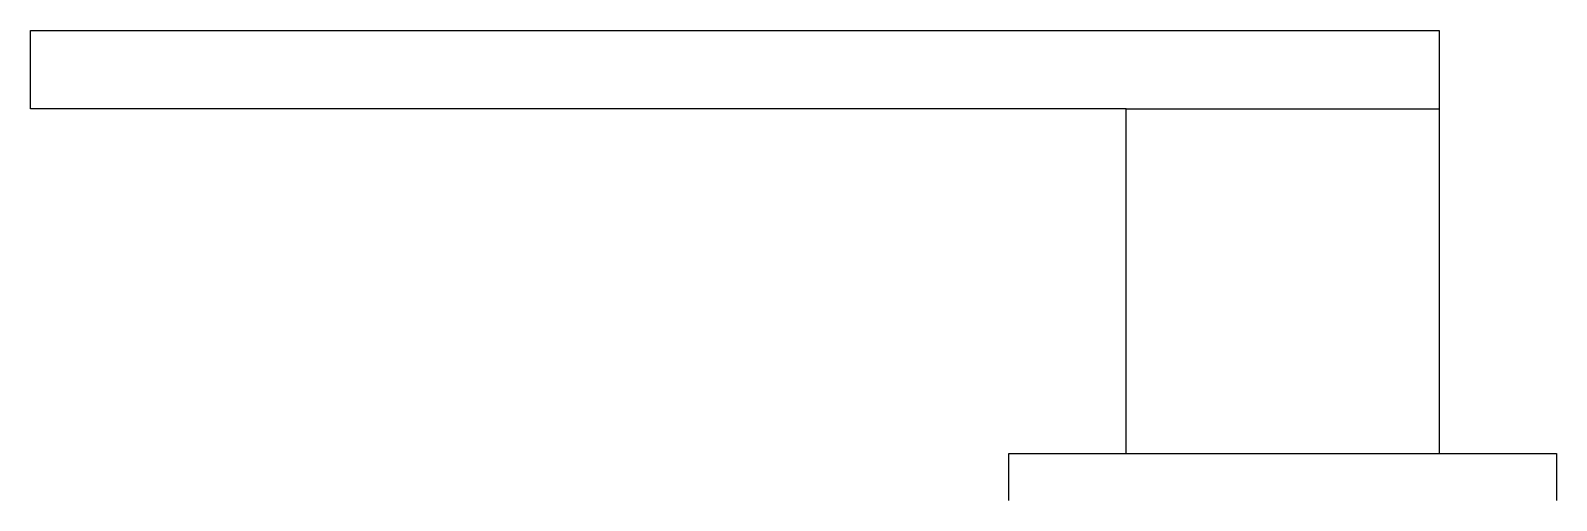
# Model space of a CAD drawing. Header units: millimetres. Extents: x -4.473 to -4.3755, y 8.4587 to 8.4887.
import ezdxf

# ---------------------------------------------------------------- set-up
doc = ezdxf.new("R2010")
doc.units = ezdxf.units.MM
doc.header["$LTSCALE"] = 0.05

msp = doc.modelspace()

# ---------------------------------------------------------------- linework, layer by layer
for p, q in [((-4.472997, 8.488727), (-4.382997, 8.488727)), ((-4.472997, 8.483727), (-4.472997, 8.488727)), ((-4.382997, 8.488727), (-4.382997, 8.461727)), ((-4.402997, 8.483727), (-4.472997, 8.483727)), ((-4.402997, 8.483727), (-4.382997, 8.483727)), ((-4.402997, 8.461727), (-4.402997, 8.483727)), ((-4.410497, 8.461727), (-4.402997, 8.461727)), ((-4.410497, 8.458727), (-4.410497, 8.461727)), ((-4.402997, 8.461727), (-4.382997, 8.461727)), ((-4.382997, 8.461727), (-4.375497, 8.461727)), ((-4.375497, 8.461727), (-4.375497, 8.458727))]:
    msp.add_line(p, q)

doc.saveas('drawing.dxf')
